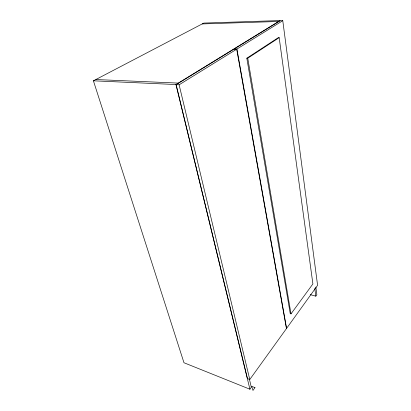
<?xml version="1.0" encoding="UTF-8"?>
<svg xmlns="http://www.w3.org/2000/svg" width="411" height="411" viewBox="0 0 411 411"><rect width="100%" height="100%" fill="white"/><g stroke="black" fill="none" stroke-linecap="round" stroke-linejoin="round"><path stroke-width="0.62" d="M93.41 80.803L175.954 84.538L280.138 20.55L203.82 23.083L93.41 80.803L183.974 362.743L249.909 389.217L251.327 387.213L249.379 379.112M310.279 294.661L315.833 296.167L316.86 294.718L315.838 287.084M249.77 379.517L286.452 328.579L236.705 49.181L233.864 49.181L176.134 84.661L247.443 378.608L249.77 379.517L179.114 84.8L236.705 49.181M291.003 313.876L312.899 283.919L279.172 37.648L278.273 37.663L246.821 58.203L290.253 313.65L291.003 313.876L247.756 58.213L279.172 37.648M236.911 49.053L282.773 20.689L317.59 285.326L286.585 328.389L236.911 49.053L234.07 49.053L280.076 20.776L282.773 20.689M202.197 23.93L278.637 21.47M246.821 58.203L247.756 58.213M95.84 79.534L178.297 83.099M176.134 84.661L179.114 84.8M175.954 84.538L249.909 389.217M314.8 288.532L315.833 296.167M254.974 387.614L252.986 390.45L251.727 386.325L254.974 387.614"/></g></svg>
